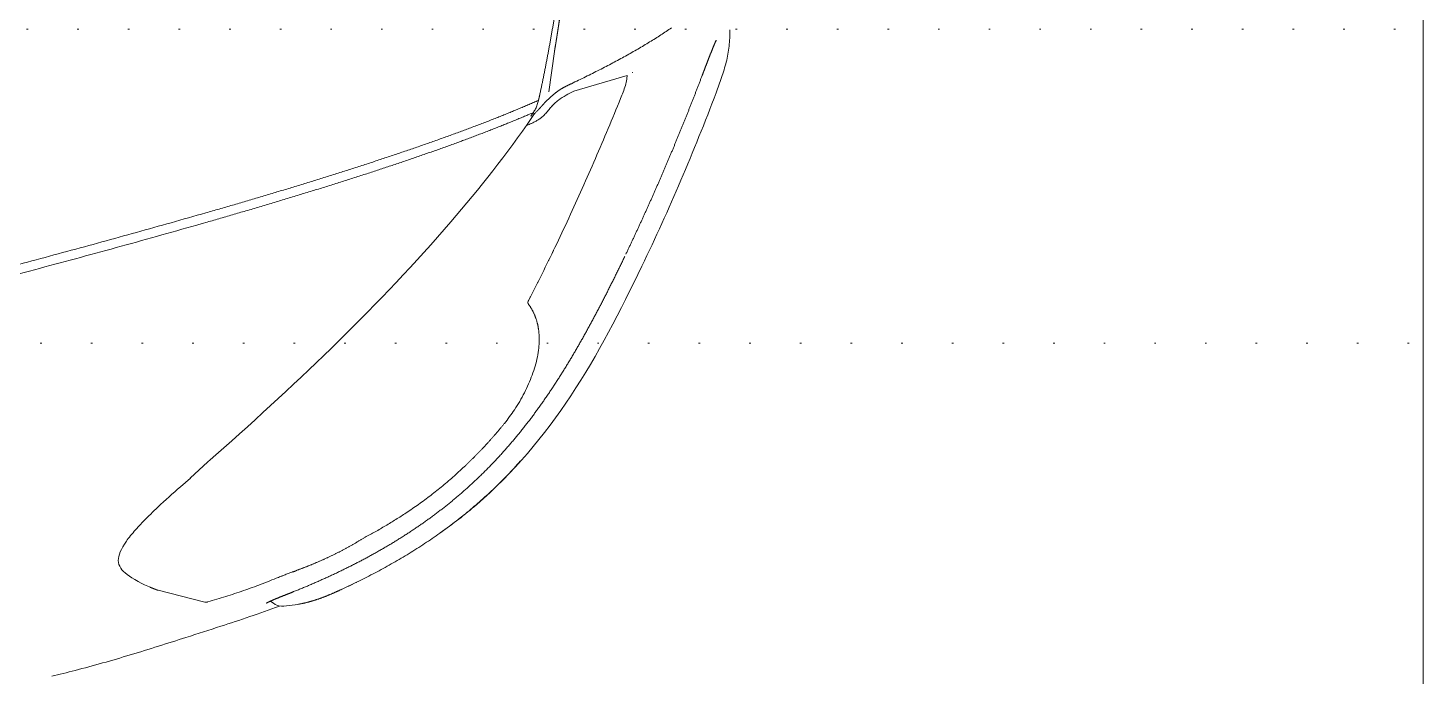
# Model space of a CAD drawing. Extents: x -2365 to 41970, y -230 to 8114.
# Drawn here: x 31243.1 to 31331.9, y 1218.3 to 1259.6 of the extents above; entities that cross this region are included whole.
import ezdxf
from ezdxf.xclip import XClip

# ---------------------------------------------------------------- set-up
doc = ezdxf.new("R2010")
doc.units = 0
doc.header["$LTSCALE"] = 25
doc.header["$XCLIPFRAME"] = 0
doc.linetypes.add('DOT2', pattern=[0.125, 0, -0.125])
doc.layers.get('0').update_dxf_attribs({"color": 9, "lineweight": 9})
for name, color, linetype, lineweight in [('04', 9, 'Continuous', 9), ('06D', 9, 'Continuous', 9), ('20', 9, 'DOT2', 9)]:
    doc.layers.add(name, color=color, linetype=linetype, lineweight=lineweight)

# ---------------------------------------------------------------- blocks, each defined once
blk = doc.blocks.new('p-araba-polo')
for p, q in [((0.15564, -0.39612), (0.15929, -0.4217)), ((0.10942, -0.41139), (0.1433, -0.42141)), ((0.16826, -0.43554), (0.17004, -0.43824)), ((0.17202, -0.44266), (0.17272, -0.44291)), ((0.17272, -0.44291), (0.17346, -0.4432)), ((0.37122, -0.65301), (0.37487, -0.65622)), ((0.37487, -0.65622), (0.37636, -0.65752)), ((0.38753, -0.66799), (0.37636, -0.65752)), ((0.42784, -0.72929), (0.42479, -0.73139)), ((0.40807, -0.73939), (0.37834, -0.74687)), ((0.31895, -0.74835), (0.32804, -0.74952)), ((0.33344, -0.74846), (0.33462, -0.7476)), ((0.33441, -0.74781), (0.33649, -0.74637))]:
    blk.add_line(p, q)
at = {"flags": 128}
for points in [[(0.38736, -0.668), (0.39056, -0.67071), (0.39376, -0.67344)], [(0.41706, -0.69516), (0.41809, -0.69624), (0.41931, -0.69751), (0.42068, -0.69899)], [(0.42703, -0.70638), (0.42767, -0.70724), (0.42824, -0.70809)]]:
    blk.add_lwpolyline(points, dxfattribs=at)
for points, degree in [([(0.15345, -0.38254), (0.1532, -0.3809), (0.15294, -0.37925), (0.15268, -0.37761), (0.15242, -0.37597), (0.15216, -0.37433), (0.1519, -0.37269), (0.15164, -0.37105)], 7), ([(0.15535, -0.37241), (0.15704, -0.38263), (0.15881, -0.39283), (0.16068, -0.40305), (0.1627, -0.41322), (0.16484, -0.42301)], 5), ([(0.05297, -0.38965), (0.0528, -0.38956), (0.05269, -0.38942), (0.05264, -0.38924), (0.05263, -0.38905), (0.05263, -0.38885)], 5), ([(0.06153, -0.41134), (0.06031, -0.40813), (0.05909, -0.40492), (0.05785, -0.40166), (0.05658, -0.39836), (0.05526, -0.39508), (0.05394, -0.39188), (0.05263, -0.38885)], 7), ([(0.15564, -0.39612), (0.1553, -0.39419), (0.15497, -0.39225), (0.15465, -0.39031), (0.15434, -0.38837), (0.15405, -0.38643), (0.15375, -0.38448), (0.15345, -0.38254)], 7), ([(0.0616, -0.41152), (0.06147, -0.41154), (0.06142, -0.41152), (0.06142, -0.41147), (0.06148, -0.41141), (0.06153, -0.41134)], 5), ([(0.0616, -0.41152), (0.06147, -0.41154), (0.06142, -0.41152), (0.06142, -0.41147), (0.06148, -0.41141), (0.06153, -0.41134)], 5), ([(0.11011, -0.52514), (0.10247, -0.50919), (0.09509, -0.49313), (0.08792, -0.47696), (0.08099, -0.46069), (0.07429, -0.44434), (0.06783, -0.42789), (0.06153, -0.41134)], 7), ([(0.10582, -0.40932), (0.10582, -0.40934), (0.10582, -0.40936), (0.10582, -0.40937), (0.10581, -0.40939), (0.10581, -0.40941), (0.10581, -0.40943), (0.10581, -0.40944)], 7), ([(0.10584, -0.40933), (0.10583, -0.40937), (0.10582, -0.40941), (0.10581, -0.40944)], 3), ([(0.14486, -0.4166), (0.14664, -0.41745), (0.14844, -0.41829), (0.15025, -0.41921), (0.15203, -0.42027), (0.15373, -0.42146), (0.15532, -0.42277)], 6), ([(0.05272, -0.42241), (0.05265, -0.42237), (0.05266, -0.42232)], 2), ([(0.05266, -0.42232), (0.05266, -0.42237), (0.05272, -0.42241)], 2), ([(0.05266, -0.42235), (0.0668, -0.45985), (0.08261, -0.49675), (0.09992, -0.53292)], 3), ([(0.16582, -0.42729), (0.16561, -0.42645), (0.16541, -0.4256), (0.16522, -0.42474), (0.16503, -0.42388), (0.16484, -0.42301)], 5), ([(0.15311, -0.42713), (0.15381, -0.42767), (0.15451, -0.42823), (0.15518, -0.4288), (0.15583, -0.42939), (0.15645, -0.43), (0.15704, -0.43062), (0.15759, -0.43126)], 7), ([(0.16187, -0.42883), (0.16282, -0.42984), (0.16359, -0.43071), (0.16436, -0.43158), (0.16517, -0.43249), (0.16598, -0.43338), (0.16679, -0.43421)], 6), ([(0.16679, -0.43421), (0.16582, -0.43322), (0.16484, -0.43212), (0.16388, -0.43104), (0.16301, -0.43005), (0.16187, -0.42883)], 5), ([(0.16582, -0.42729), (0.1921, -0.43878), (0.22068, -0.44975), (0.25075, -0.46025), (0.28176, -0.47035), (0.31331, -0.48011), (0.34532, -0.48963), (0.37767, -0.49892)], 7), ([(0.17058, -0.43728), (0.17007, -0.43652), (0.16956, -0.43575), (0.16905, -0.43499)], 3), ([(0.37688, -0.50483), (0.34455, -0.49556), (0.31259, -0.48609), (0.2815, -0.47647), (0.25139, -0.46665), (0.22213, -0.45649), (0.19434, -0.44592), (0.16905, -0.43499)], 7), ([(0.17058, -0.43728), (0.17027, -0.43683), (0.16996, -0.43637), (0.16965, -0.43591), (0.16935, -0.43545), (0.16905, -0.43499)], 5), ([(0.16986, -0.4417), (0.1707, -0.44207), (0.17154, -0.44244), (0.17238, -0.4428)], 3), ([(0.17238, -0.4428), (0.1717, -0.44251), (0.17101, -0.44222), (0.17032, -0.44192)], 3), ([(0.17313, -0.44273), (0.17304, -0.44289), (0.17291, -0.44296), (0.17275, -0.44295), (0.17256, -0.44288), (0.17238, -0.4428)], 5), ([(0.17238, -0.4428), (0.17256, -0.44288), (0.17275, -0.44295), (0.17291, -0.44296), (0.17304, -0.44289), (0.17312, -0.44273)], 5), ([(0.17238, -0.4428), (0.17257, -0.44288), (0.17275, -0.44295), (0.17293, -0.44302), (0.17312, -0.44309), (0.1733, -0.44316), (0.17348, -0.44323)], 6), ([(0.17238, -0.4428), (0.17275, -0.44295), (0.17311, -0.4431), (0.17348, -0.44324)], 3), ([(0.15532, -0.52097), (0.15855, -0.5277), (0.16183, -0.53442), (0.16515, -0.54111), (0.16853, -0.54777), (0.17197, -0.55439)], 5), ([(0.09994, -0.53293), (0.09986, -0.53294), (0.10004, -0.53282)], 2), ([(0.10004, -0.53282), (0.09986, -0.53294), (0.09994, -0.53293)], 2), ([(0.19493, -0.65847), (0.17937, -0.64222), (0.16523, -0.62463), (0.15259, -0.60592), (0.1412, -0.58658), (0.13062, -0.56683), (0.12055, -0.54688), (0.11088, -0.52673)], 7), ([(0.17207, -0.55724), (0.16881, -0.56175), (0.16646, -0.5669), (0.16518, -0.57265), (0.16497, -0.57877), (0.16562, -0.58503)], 5), ([(0.17197, -0.55439), (0.17229, -0.55502), (0.17262, -0.55564), (0.17276, -0.55632), (0.1724, -0.55677), (0.17207, -0.55724)], 5), ([(0.18751, -0.63304), (0.19205, -0.63876), (0.19686, -0.64428), (0.20178, -0.64966), (0.20689, -0.65483), (0.21213, -0.6598)], 5), ([(0.37124, -0.65286), (0.37115, -0.65306), (0.37124, -0.65305), (0.37144, -0.65291)], 3), ([(0.37489, -0.65607), (0.37481, -0.65624), (0.37487, -0.65626), (0.37502, -0.65616)], 3), ([(0.37489, -0.65607), (0.37481, -0.65624), (0.37487, -0.65626), (0.37502, -0.65616)], 3), ([(0.37559, -0.65504), (0.37559, -0.65504), (0.37559, -0.65504), (0.37559, -0.65504), (0.37559, -0.65504), (0.37559, -0.65504)], 5), ([(0.37559, -0.65504), (0.37559, -0.65504), (0.37559, -0.65504), (0.37559, -0.65504), (0.37559, -0.65504), (0.37559, -0.65504)], 5), ([(0.19501, -0.65856), (0.19492, -0.65862), (0.19487, -0.65863), (0.19487, -0.6586), (0.1949, -0.65854), (0.19493, -0.65847)], 5), ([(0.32171, -0.74027), (0.30158, -0.73219), (0.28188, -0.72311), (0.26262, -0.71299), (0.24401, -0.7016), (0.22634, -0.68864), (0.20997, -0.67419), (0.19493, -0.65847)], 7), ([(0.38745, -0.66803), (0.38747, -0.66802), (0.3875, -0.66801), (0.38753, -0.66799), (0.38757, -0.66797), (0.38762, -0.66795)], 5), ([(0.38761, -0.66796), (0.38755, -0.66798), (0.3875, -0.66801), (0.38745, -0.66803)], 3), ([(0.39376, -0.67344), (0.39871, -0.67766), (0.40357, -0.68203), (0.40817, -0.68641)], 3), ([(0.40817, -0.68641), (0.41127, -0.68937), (0.41428, -0.69228), (0.41706, -0.69516)], 3), ([(0.42068, -0.69899), (0.42299, -0.70155), (0.42517, -0.70401), (0.42703, -0.70638)], 3), ([(0.27649, -0.70567), (0.27636, -0.70567), (0.27623, -0.70564), (0.27613, -0.70558), (0.27604, -0.70549), (0.27597, -0.70537)], 5), ([(0.27649, -0.70567), (0.27636, -0.70567), (0.27623, -0.70564), (0.27613, -0.70558), (0.27604, -0.70549), (0.27597, -0.70537)], 5), ([(0.31952, -0.72661), (0.3131, -0.72426), (0.30672, -0.72171), (0.30039, -0.71893), (0.29414, -0.71591), (0.28797, -0.71265), (0.28191, -0.70914), (0.27597, -0.70537)], 7), ([(0.42824, -0.70809), (0.43156, -0.71308), (0.43351, -0.71735), (0.43339, -0.72039)], 3), ([(0.32275, -0.72778), (0.32201, -0.72764), (0.32133, -0.72745), (0.3207, -0.72721), (0.32009, -0.72693), (0.31952, -0.72661)], 5), ([(0.32275, -0.72778), (0.32201, -0.72764), (0.32133, -0.72745), (0.3207, -0.72721), (0.32009, -0.72693), (0.31952, -0.72661)], 5), ([(0.43339, -0.72039), (0.43342, -0.72387), (0.43111, -0.72688), (0.42784, -0.72929)], 3), ([(0.2817, -0.7343), (0.28175, -0.73433), (0.28179, -0.73435), (0.28184, -0.73437)], 3), ([(0.28402, -0.73544), (0.2863, -0.73654), (0.28857, -0.73761), (0.29087, -0.73868)], 3), ([(0.3291, -0.73028), (0.3291, -0.73029), (0.3291, -0.73029), (0.3291, -0.73029), (0.3291, -0.7303), (0.32909, -0.7303), (0.32909, -0.73031), (0.32909, -0.73031), (0.32909, -0.73031), (0.32909, -0.73032)], 9), ([(0.32909, -0.73032), (0.32915, -0.73034), (0.3292, -0.73035), (0.32926, -0.73037), (0.32932, -0.73039), (0.32938, -0.73041), (0.32944, -0.73043), (0.32949, -0.73045), (0.32955, -0.73047), (0.32961, -0.73048)], 9), ([(0.32961, -0.73048), (0.32955, -0.73047), (0.32949, -0.73045), (0.32944, -0.73043), (0.32938, -0.73041), (0.32932, -0.73039), (0.32926, -0.73037), (0.3292, -0.73035), (0.32915, -0.73034), (0.32909, -0.73032)], 9), ([(0.3317, -0.73129), (0.33155, -0.73127), (0.33144, -0.73124), (0.33138, -0.73122), (0.33136, -0.73119), (0.33139, -0.73117)], 5), ([(0.3317, -0.73129), (0.33155, -0.73127), (0.33144, -0.73124), (0.33138, -0.73122), (0.33136, -0.73119), (0.33139, -0.73117)], 5), ([(0.40807, -0.73939), (0.40891, -0.7391), (0.40975, -0.73879), (0.41058, -0.73848), (0.41141, -0.73816), (0.41224, -0.73783), (0.41307, -0.73749)], 6), ([(0.42479, -0.73139), (0.41961, -0.73467), (0.41389, -0.73732), (0.40812, -0.73937)], 3), ([(0.29097, -0.73872), (0.29093, -0.7387), (0.29089, -0.73869)], 2), ([(0.31895, -0.74835), (0.31377, -0.74744), (0.30886, -0.74614), (0.30418, -0.74453), (0.29967, -0.74269), (0.29526, -0.74071), (0.29089, -0.73869)], 6), ([(0.3392, -0.74758), (0.33785, -0.74688), (0.33595, -0.74601), (0.33356, -0.74499), (0.3308, -0.74388), (0.32781, -0.74269), (0.32474, -0.74149), (0.32171, -0.74027)], 7), ([(0.32179, -0.7403), (0.32175, -0.74035), (0.32173, -0.74036), (0.32172, -0.74034), (0.32172, -0.74031), (0.32171, -0.74027)], 5), ([(0.32171, -0.74027), (0.32172, -0.74031), (0.32172, -0.74035), (0.32173, -0.74037), (0.32176, -0.74034), (0.32181, -0.74028)], 5), ([(0.32804, -0.74952), (0.32991, -0.74989), (0.33265, -0.74909), (0.33344, -0.74846)], 3), ([(0.33421, -0.74789), (0.33424, -0.74789), (0.33426, -0.74789), (0.33428, -0.74788)], 3), ([(0.33423, -0.74791), (0.33424, -0.7479), (0.33425, -0.7479), (0.33426, -0.74789), (0.33427, -0.74789), (0.33428, -0.74788)], 5), ([(0.3392, -0.74758), (0.3389, -0.74749), (0.33858, -0.74739), (0.33825, -0.74724), (0.33794, -0.74704), (0.33767, -0.7468)], 5), ([(0.3392, -0.74758), (0.33896, -0.74751), (0.33871, -0.74743), (0.33845, -0.74733), (0.3382, -0.74719), (0.33796, -0.74703)], 5), ([(0.37637, -0.74678), (0.37679, -0.7469), (0.3772, -0.74697), (0.3776, -0.74698), (0.37798, -0.74695), (0.37834, -0.74687)], 5)]:
    blk.add_open_spline(points, degree=degree)
for points, knots in [([(0.15164, -0.37105), (0.15194, -0.37296), (0.15256, -0.37679), (0.15315, -0.38062), (0.15345, -0.38254)], [0, 0, 0, 0, 0.500002, 1, 1, 1, 1]), ([(0.14486, -0.4166), (0.14182, -0.41515), (0.13575, -0.41224), (0.12698, -0.40784), (0.11848, -0.40342), (0.1103, -0.39899), (0.10244, -0.39453), (0.09493, -0.39005), (0.08777, -0.38556), (0.08334, -0.38256), (0.08112, -0.38106)], [0, 0, 0, 0, 0.125001, 0.250002, 0.375002, 0.500003, 0.625003, 0.750002, 0.875001, 1, 1, 1, 1]), ([(0.044, -0.3824), (0.04398, -0.38411), (0.04393, -0.38754), (0.04435, -0.39267), (0.0451, -0.39777), (0.0462, -0.40281), (0.04758, -0.40779), (0.04917, -0.4127), (0.0509, -0.41757), (0.05211, -0.42079), (0.05272, -0.42241)], [0, 0, 0, 0, 0.124987, 0.249975, 0.374965, 0.49996, 0.624964, 0.749973, 0.874985, 1, 1, 1, 1]), ([(0.06153, -0.41134), (0.06082, -0.40946), (0.05937, -0.40566), (0.05718, -0.39995), (0.05491, -0.39424), (0.05339, -0.39065), (0.05263, -0.38885)], [0, 0, 0, 0, 0.242914, 0.490387, 0.743262, 1, 1, 1, 1]), ([(0.15345, -0.38254), (0.1538, -0.38481), (0.15448, -0.38934), (0.15526, -0.39386), (0.15564, -0.39612)], [0, 0, 0, 0, 0.499954, 1, 1, 1, 1]), ([(0.11349, -0.42608), (0.11294, -0.42471), (0.11182, -0.42198), (0.11041, -0.41782), (0.10945, -0.41405), (0.10941, -0.41216), (0.10942, -0.41139)], [0, 0, 0, 0, 0.270369, 0.539534, 0.807022, 1, 1, 1, 1]), ([(0.15532, -0.42277), (0.1545, -0.42213), (0.15285, -0.42086), (0.15024, -0.41928), (0.14756, -0.41788), (0.14576, -0.41703), (0.14486, -0.4166)], [0, 0, 0, 0, 0.248986, 0.49846, 0.748736, 1, 1, 1, 1]), ([(0.15532, -0.52097), (0.15236, -0.51472), (0.14643, -0.50223), (0.13788, -0.48334), (0.12955, -0.46434), (0.12142, -0.44526), (0.11614, -0.43248), (0.11349, -0.42608)], [0, 0, 0, 0, 0.199959, 0.399928, 0.599921, 0.799944, 1, 1, 1, 1]), ([(0.1433, -0.42141), (0.14497, -0.4222), (0.14829, -0.42378), (0.1515, -0.42602), (0.15311, -0.42713)], [0, 0, 0, 0, 0.500778, 1, 1, 1, 1]), ([(0.16187, -0.42883), (0.16077, -0.42773), (0.15859, -0.42553), (0.15641, -0.42369), (0.15532, -0.42277)], [0, 0, 0, 0, 0.500116, 1, 1, 1, 1]), ([(0.16582, -0.42729), (0.16565, -0.42658), (0.16531, -0.42517), (0.165, -0.42373), (0.16484, -0.42301)], [0, 0, 0, 0, 0.499348, 1, 1, 1, 1]), ([(0.15311, -0.42713), (0.15391, -0.42776), (0.15546, -0.42898), (0.15689, -0.43052), (0.15759, -0.43126)], [0, 0, 0, 0, 0.5173, 1, 1, 1, 1]), ([(0.15759, -0.43126), (0.15824, -0.43206), (0.15956, -0.43365), (0.16158, -0.43616), (0.16324, -0.43758), (0.16407, -0.4383)], [0, 0, 0, 0, 0.335072, 0.667573, 1, 1, 1, 1]), ([(0.16905, -0.43499), (0.16857, -0.43419), (0.16759, -0.43259), (0.16652, -0.42998), (0.16605, -0.42819), (0.16582, -0.42729)], [0, 0, 0, 0, 0.333479, 0.665683, 1, 1, 1, 1]), ([(0.1684, -0.43576), (0.16828, -0.43565), (0.16773, -0.43514), (0.1672, -0.43462), (0.16679, -0.43421)], [0, 0, 0, 0, 0.227086, 1, 1, 1, 1]), ([(0.16407, -0.4383), (0.16467, -0.43873), (0.16588, -0.43961), (0.16784, -0.44072), (0.16919, -0.44138), (0.16986, -0.4417)], [0, 0, 0, 0, 0.333542, 0.667239, 1, 1, 1, 1]), ([(0.17004, -0.43824), (0.18582, -0.46141), (0.24569, -0.53677), (0.31749, -0.60566), (0.37121, -0.653)], [0, 0, 0, 0, 0.290843, 1, 1, 1, 1]), ([(0.37688, -0.50484), (0.38542, -0.50727), (0.4025, -0.51213), (0.4283, -0.5193), (0.4542, -0.5264), (0.4802, -0.53341), (0.5063, -0.54034), (0.53248, -0.54721), (0.55874, -0.55402), (0.58507, -0.56078), (0.61145, -0.56749), (0.6379, -0.57415), (0.66439, -0.58078), (0.68208, -0.58517), (0.69093, -0.58736)], [0, 0, 0, 0, 0.083342, 0.166682, 0.25, 0.333306, 0.416615, 0.499936, 0.583268, 0.666606, 0.749946, 0.83329, 0.916643, 1, 1, 1, 1]), ([(0.69157, -0.58136), (0.67641, -0.57761), (0.64611, -0.57009), (0.60082, -0.55868), (0.55568, -0.54715), (0.51075, -0.53545), (0.46606, -0.52355), (0.42163, -0.51141), (0.39233, -0.50309), (0.37767, -0.49892)], [0, 0, 0, 0, 0.142912, 0.285805, 0.428682, 0.57154, 0.714362, 0.857157, 1, 1, 1, 1]), ([(0.17197, -0.55439), (0.16913, -0.54885), (0.16345, -0.53778), (0.15803, -0.52657), (0.15532, -0.52097)], [0, 0, 0, 0, 0.499946, 1, 1, 1, 1]), ([(0.09994, -0.53293), (0.11367, -0.56114), (0.1417, -0.61671), (0.1884, -0.6724), (0.22036, -0.69716), (0.22836, -0.70281)], [0, 0, 0, 0, 0.436314, 0.862947, 1, 1, 1, 1]), ([(0.17207, -0.55724), (0.17225, -0.55699), (0.17261, -0.55651), (0.1725, -0.55538), (0.17215, -0.55473), (0.17197, -0.55439)], [0, 0, 0, 0, 0.34173, 0.655167, 1, 1, 1, 1]), ([(0.1811, -0.62435), (0.17997, -0.62258), (0.17771, -0.61905), (0.17472, -0.61355), (0.17205, -0.60795), (0.16975, -0.60225), (0.16787, -0.5965), (0.16641, -0.59074), (0.16588, -0.58693), (0.16562, -0.58503)], [0, 0, 0, 0, 0.14287, 0.285738, 0.428603, 0.571464, 0.714319, 0.857165, 1, 1, 1, 1]), ([(0.18751, -0.63304), (0.18639, -0.63162), (0.18416, -0.62879), (0.18212, -0.62583), (0.1811, -0.62435)], [0, 0, 0, 0, 0.500031, 1, 1, 1, 1]), ([(0.17736, -0.65717), (0.17999, -0.66006), (0.18527, -0.66583), (0.19359, -0.67411), (0.2022, -0.68208), (0.21112, -0.68971), (0.22032, -0.69699), (0.22979, -0.70392), (0.2395, -0.7105), (0.24943, -0.71676), (0.25955, -0.72269), (0.26984, -0.72832), (0.28028, -0.73368), (0.28735, -0.73702), (0.29089, -0.73869)], [0, 0, 0, 0, 0.083333, 0.166665, 0.249997, 0.333329, 0.416662, 0.499995, 0.583328, 0.666661, 0.749996, 0.83333, 0.916665, 1, 1, 1, 1]), ([(0.25009, -0.69005), (0.24743, -0.68827), (0.24212, -0.6847), (0.23435, -0.67895), (0.22677, -0.67287), (0.21935, -0.6665), (0.21454, -0.66203), (0.21213, -0.6598)], [0, 0, 0, 0, 0.200084, 0.400065, 0.600042, 0.800036, 1, 1, 1, 1]), ([(0.27624, -0.70562), (0.2741, -0.70448), (0.26972, -0.70213), (0.26318, -0.69832), (0.2566, -0.6943), (0.25226, -0.69147), (0.25009, -0.69005)], [0, 0, 0, 0, 0.240377, 0.493552, 0.746754, 1, 1, 1, 1]), ([(0.33139, -0.73117), (0.33058, -0.73083), (0.32893, -0.73016), (0.32647, -0.7292), (0.32405, -0.72828), (0.32173, -0.72742), (0.32024, -0.72687), (0.31952, -0.72661)], [0, 0, 0, 0, 0.19886, 0.400952, 0.606006, 0.809658, 1, 1, 1, 1]), ([(0.37637, -0.74678), (0.37256, -0.74566), (0.36495, -0.74341), (0.35365, -0.73964), (0.34243, -0.73562), (0.33507, -0.73265), (0.33139, -0.73117)], [0, 0, 0, 0, 0.250001, 0.500002, 0.750003, 1, 1, 1, 1]), ([(0.29089, -0.73869), (0.29378, -0.74001), (0.29955, -0.74264), (0.30849, -0.74593), (0.31465, -0.74757), (0.31777, -0.74813)], [0, 0, 0, 0, 0.333411, 0.666747, 1, 1, 1, 1]), ([(0.33083, -0.74948), (0.34362, -0.75424), (0.36364, -0.7609), (0.39378, -0.77059), (0.42537, -0.7806), (0.45442, -0.78896), (0.47112, -0.79301), (0.47567, -0.79405)], [0, 0, 0, 0, 0.260213, 0.420209, 0.662967, 0.897224, 1, 1, 1, 1])]:
    blk.add_open_spline(points, degree=3, knots=knots)
blk = doc.blocks.new('catikatirevizepergole-krt')
for points in [[(-30, 540), (-30, 470), (-800, 470), (-800, 540)], [(-30, 450), (-30, 380), (-800, 380), (-800, 450)]]:
    blk.add_lwpolyline(points, close=True)

msp = doc.modelspace()

# ---------------------------------------------------------------- linework, layer by layer
at = {"layer": '06D'}
msp.add_lwpolyline([(31331.925, 1167.5), (31331.925, 1417.5), (30831.925, 1417.5), (30831.925, 1167.5)], close=True, dxfattribs=at)

# ---------------------------------------------------------------- block references
at = {"layer": '04'}
ref = msp.add_blockref('p-araba-polo', (31292.167, 1297.687), dxfattribs=dict(at, xscale=-100, yscale=100, zscale=100))
XClip(ref).set_block_clipping_path([(-0.0924763951, -0.9835002962), (4.0650970395, 0.9845199444)])
at = {"layer": '20'}
msp.add_blockref('catikatirevizepergole-krt', (31679.437, 789.503), dxfattribs=at)

doc.saveas('drawing.dxf')
